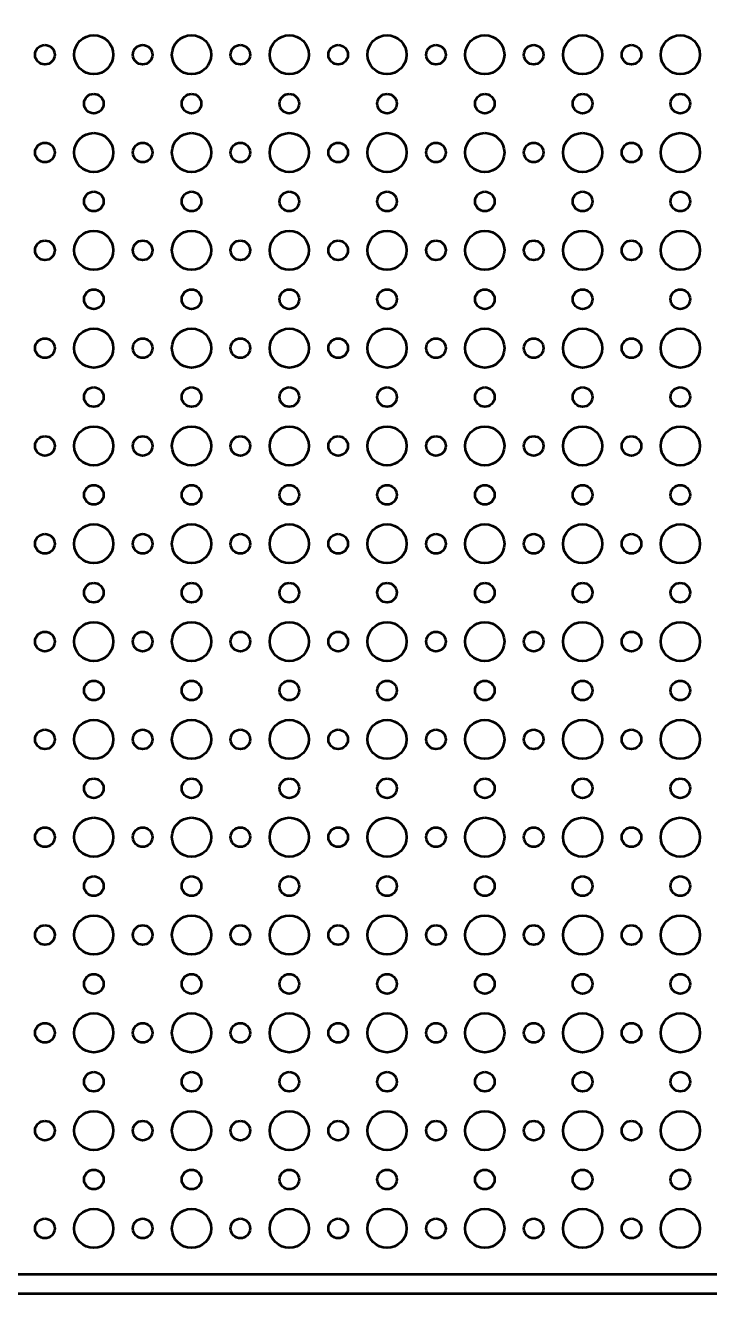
# Model space of a CAD drawing. Header units: centimetres. Extents: x -60 to 64, y -83 to 107.
# Drawn here: x -11.55 to -1.05, y 32 to 51.45 of the extents above; entities that cross this region are included whole.
import ezdxf

# ---------------------------------------------------------------- set-up
doc = ezdxf.new("R2010")
doc.units = ezdxf.units.CM
doc.header["$MEASUREMENT"] = 0
doc.layers.add('Layer 1', color=7, linetype='Continuous')

msp = doc.modelspace()

# ---------------------------------------------------------------- linework, layer by layer
at = {"layer": 'Layer 1', "color": 4, "lineweight": 53}
msp.add_lwpolyline([(-22, 32), (22, 32), (22, 76), (-22, 76), (-22, 32)], close=True, dxfattribs=at)
at = {"layer": 'Layer 1', "color": 6, "lineweight": 53}
for centre, major_axis in [((-10.49999, 50.99999), (0, 0.30001)), ((-8.99999, 50.99999), (0, 0.30001)), ((-7.49999, 50.99999), (0, 0.30001)), ((-5.99999, 50.99999), (0, 0.30001)), ((-4.49999, 50.99999), (0, 0.30001)), ((-2.99999, 50.99999), (0, 0.30001)), ((-1.49999, 50.99999), (0, 0.30001)), ((-11.25, 51), (0, 0.15)), ((-9.75, 51), (0, 0.15)), ((-8.25, 51), (0, 0.15)), ((-6.75, 51), (0, 0.15)), ((-5.25, 51), (0, 0.15)), ((-3.75, 51), (0, 0.15)), ((-2.25, 51), (0, 0.15)), ((-10.5, 50.25), (0, 0.15)), ((-9, 50.25), (0, 0.15)), ((-7.5, 50.25), (0, 0.15)), ((-6, 50.25), (0, 0.15)), ((-4.5, 50.25), (0, 0.15)), ((-3, 50.25), (0, 0.15)), ((-1.5, 50.25), (0, 0.15)), ((-10.49999, 49.49999), (0, 0.30001)), ((-8.99999, 49.49999), (0, 0.30001)), ((-7.49999, 49.49999), (0, 0.30001)), ((-5.99999, 49.49999), (0, 0.30001)), ((-4.49999, 49.49999), (0, 0.30001)), ((-2.99999, 49.49999), (0, 0.30001)), ((-1.49999, 49.49999), (0, 0.30001)), ((-11.25, 49.5), (0, 0.15)), ((-9.75, 49.5), (0, 0.15)), ((-8.25, 49.5), (0, 0.15)), ((-6.75, 49.5), (0, 0.15)), ((-5.25, 49.5), (0, 0.15)), ((-3.75, 49.5), (0, 0.15)), ((-2.25, 49.5), (0, 0.15)), ((-10.5, 48.75), (0, 0.15)), ((-9, 48.75), (0, 0.15)), ((-7.5, 48.75), (0, 0.15)), ((-6, 48.75), (0, 0.15)), ((-4.5, 48.75), (0, 0.15)), ((-3, 48.75), (0, 0.15)), ((-1.5, 48.75), (0, 0.15)), ((-10.49999, 47.99999), (0, 0.30001)), ((-8.99999, 47.99999), (0, 0.30001)), ((-7.49999, 47.99999), (0, 0.30001)), ((-5.99999, 47.99999), (0, 0.30001)), ((-4.49999, 47.99999), (0, 0.30001)), ((-2.99999, 47.99999), (0, 0.30001)), ((-1.49999, 47.99999), (0, 0.30001)), ((-11.25, 48), (0, 0.15)), ((-9.75, 48), (0, 0.15)), ((-8.25, 48), (0, 0.15)), ((-6.75, 48), (0, 0.15)), ((-5.25, 48), (0, 0.15)), ((-3.75, 48), (0, 0.15)), ((-2.25, 48), (0, 0.15)), ((-10.5, 47.25), (0, 0.15)), ((-9, 47.25), (0, 0.15)), ((-7.5, 47.25), (0, 0.15)), ((-6, 47.25), (0, 0.15)), ((-4.5, 47.25), (0, 0.15)), ((-3, 47.25), (0, 0.15)), ((-1.5, 47.25), (0, 0.15)), ((-10.49999, 46.49999), (0, 0.30001)), ((-8.99999, 46.49999), (0, 0.30001)), ((-7.49999, 46.49999), (0, 0.30001)), ((-5.99999, 46.49999), (0, 0.30001)), ((-4.49999, 46.49999), (0, 0.30001)), ((-2.99999, 46.49999), (0, 0.30001)), ((-1.49999, 46.49999), (0, 0.30001)), ((-11.25, 46.5), (0, 0.15)), ((-9.75, 46.5), (0, 0.15)), ((-8.25, 46.5), (0, 0.15)), ((-6.75, 46.5), (0, 0.15)), ((-5.25, 46.5), (0, 0.15)), ((-3.75, 46.5), (0, 0.15)), ((-2.25, 46.5), (0, 0.15)), ((-10.5, 45.75), (0, 0.15)), ((-9, 45.75), (0, 0.15)), ((-7.5, 45.75), (0, 0.15)), ((-6, 45.75), (0, 0.15)), ((-4.5, 45.75), (0, 0.15)), ((-3, 45.75), (0, 0.15)), ((-1.5, 45.75), (0, 0.15)), ((-11.25, 45), (0, 0.15)), ((-10.49999, 44.99999), (0, 0.30001)), ((-9.75, 45), (0, 0.15)), ((-8.99999, 44.99999), (0, 0.30001)), ((-8.25, 45), (0, 0.15)), ((-7.49999, 44.99999), (0, 0.30001)), ((-6.75, 45), (0, 0.15)), ((-5.99999, 44.99999), (0, 0.30001)), ((-5.25, 45), (0, 0.15)), ((-4.49999, 44.99999), (0, 0.30001)), ((-3.75, 45), (0, 0.15)), ((-2.99999, 44.99999), (0, 0.30001)), ((-2.25, 45), (0, 0.15)), ((-1.49999, 44.99999), (0, 0.30001)), ((-10.5, 44.25), (0, 0.15)), ((-9, 44.25), (0, 0.15)), ((-7.5, 44.25), (0, 0.15)), ((-6, 44.25), (0, 0.15)), ((-4.5, 44.25), (0, 0.15)), ((-3, 44.25), (0, 0.15)), ((-1.5, 44.25), (0, 0.15)), ((-10.49999, 43.49999), (0, 0.30001)), ((-8.99999, 43.49999), (0, 0.30001)), ((-7.49999, 43.49999), (0, 0.30001)), ((-5.99999, 43.49999), (0, 0.30001)), ((-4.49999, 43.49999), (0, 0.30001)), ((-2.99999, 43.49999), (0, 0.30001)), ((-1.49999, 43.49999), (0, 0.30001)), ((-11.25, 43.5), (0, 0.15)), ((-9.75, 43.5), (0, 0.15)), ((-8.25, 43.5), (0, 0.15)), ((-6.75, 43.5), (0, 0.15)), ((-5.25, 43.5), (0, 0.15)), ((-3.75, 43.5), (0, 0.15)), ((-2.25, 43.5), (0, 0.15)), ((-10.5, 42.75), (0, 0.15)), ((-9, 42.75), (0, 0.15)), ((-7.5, 42.75), (0, 0.15)), ((-6, 42.75), (0, 0.15)), ((-4.5, 42.75), (0, 0.15)), ((-3, 42.75), (0, 0.15)), ((-1.5, 42.75), (0, 0.15)), ((-10.49999, 41.99999), (0, 0.30001)), ((-8.99999, 41.99999), (0, 0.30001)), ((-7.49999, 41.99999), (0, 0.30001)), ((-5.99999, 41.99999), (0, 0.30001)), ((-4.49999, 41.99999), (0, 0.30001)), ((-2.99999, 41.99999), (0, 0.30001)), ((-1.49999, 41.99999), (0, 0.30001)), ((-11.25, 42), (0, 0.15)), ((-9.75, 42), (0, 0.15)), ((-8.25, 42), (0, 0.15)), ((-6.75, 42), (0, 0.15)), ((-5.25, 42), (0, 0.15)), ((-3.75, 42), (0, 0.15)), ((-2.25, 42), (0, 0.15)), ((-10.5, 41.25), (0, 0.15)), ((-9, 41.25), (0, 0.15)), ((-7.5, 41.25), (0, 0.15)), ((-6, 41.25), (0, 0.15)), ((-4.5, 41.25), (0, 0.15)), ((-3, 41.25), (0, 0.15)), ((-1.5, 41.25), (0, 0.15)), ((-10.49999, 40.49999), (0, 0.30001)), ((-8.99999, 40.49999), (0, 0.30001)), ((-7.49999, 40.49999), (0, 0.30001)), ((-5.99999, 40.49999), (0, 0.30001)), ((-4.49999, 40.49999), (0, 0.30001)), ((-2.99999, 40.49999), (0, 0.30001)), ((-1.49999, 40.49999), (0, 0.30001)), ((-11.25, 40.5), (0, 0.15)), ((-9.75, 40.5), (0, 0.15)), ((-8.25, 40.5), (0, 0.15)), ((-6.75, 40.5), (0, 0.15)), ((-5.25, 40.5), (0, 0.15)), ((-3.75, 40.5), (0, 0.15)), ((-2.25, 40.5), (0, 0.15)), ((-10.5, 39.75), (0, 0.15)), ((-9, 39.75), (0, 0.15)), ((-7.5, 39.75), (0, 0.15)), ((-6, 39.75), (0, 0.15)), ((-4.5, 39.75), (0, 0.15)), ((-3, 39.75), (0, 0.15)), ((-1.5, 39.75), (0, 0.15)), ((-10.49999, 38.99999), (0, 0.30001)), ((-8.99999, 38.99999), (0, 0.30001)), ((-7.49999, 38.99999), (0, 0.30001)), ((-5.99999, 38.99999), (0, 0.30001)), ((-4.49999, 38.99999), (0, 0.30001)), ((-2.99999, 38.99999), (0, 0.30001)), ((-1.49999, 38.99999), (0, 0.30001)), ((-11.25, 39), (0, 0.15)), ((-9.75, 39), (0, 0.15)), ((-8.25, 39), (0, 0.15)), ((-6.75, 39), (0, 0.15)), ((-5.25, 39), (0, 0.15)), ((-3.75, 39), (0, 0.15)), ((-2.25, 39), (0, 0.15)), ((-10.5, 38.25), (0, 0.15)), ((-9, 38.25), (0, 0.15)), ((-7.5, 38.25), (0, 0.15)), ((-6, 38.25), (0, 0.15)), ((-4.5, 38.25), (0, 0.15)), ((-3, 38.25), (0, 0.15)), ((-1.5, 38.25), (0, 0.15)), ((-10.49999, 37.49999), (0, 0.30001)), ((-8.99999, 37.49999), (0, 0.30001)), ((-7.49999, 37.49999), (0, 0.30001)), ((-5.99999, 37.49999), (0, 0.30001)), ((-4.49999, 37.49999), (0, 0.30001)), ((-2.99999, 37.49999), (0, 0.30001)), ((-1.49999, 37.49999), (0, 0.30001)), ((-11.25, 37.5), (0, 0.15)), ((-9.75, 37.5), (0, 0.15)), ((-8.25, 37.5), (0, 0.15)), ((-6.75, 37.5), (0, 0.15)), ((-5.25, 37.5), (0, 0.15)), ((-3.75, 37.5), (0, 0.15)), ((-2.25, 37.5), (0, 0.15)), ((-10.5, 36.75), (0, 0.15)), ((-9, 36.75), (0, 0.15)), ((-7.5, 36.75), (0, 0.15)), ((-6, 36.75), (0, 0.15)), ((-4.5, 36.75), (0, 0.15)), ((-3, 36.75), (0, 0.15)), ((-1.5, 36.75), (0, 0.15)), ((-10.49999, 35.99999), (0, 0.30001)), ((-8.99999, 35.99999), (0, 0.30001)), ((-7.49999, 35.99999), (0, 0.30001)), ((-5.99999, 35.99999), (0, 0.30001)), ((-4.49999, 35.99999), (0, 0.30001)), ((-2.99999, 35.99999), (0, 0.30001)), ((-1.49999, 35.99999), (0, 0.30001)), ((-11.25, 36), (0, 0.15)), ((-9.75, 36), (0, 0.15)), ((-8.25, 36), (0, 0.15)), ((-6.75, 36), (0, 0.15)), ((-5.25, 36), (0, 0.15)), ((-3.75, 36), (0, 0.15)), ((-2.25, 36), (0, 0.15)), ((-10.5, 35.25), (0, 0.15)), ((-9, 35.25), (0, 0.15)), ((-7.5, 35.25), (0, 0.15)), ((-6, 35.25), (0, 0.15)), ((-4.5, 35.25), (0, 0.15)), ((-3, 35.25), (0, 0.15)), ((-1.5, 35.25), (0, 0.15)), ((-11.25, 34.5), (0, 0.15)), ((-10.49999, 34.49999), (0, 0.30001)), ((-9.75, 34.5), (0, 0.15)), ((-8.99999, 34.49999), (0, 0.30001)), ((-8.25, 34.5), (0, 0.15)), ((-7.49999, 34.49999), (0, 0.30001)), ((-6.75, 34.5), (0, 0.15)), ((-5.99999, 34.49999), (0, 0.30001)), ((-5.25, 34.5), (0, 0.15)), ((-4.49999, 34.49999), (0, 0.30001)), ((-3.75, 34.5), (0, 0.15)), ((-2.99999, 34.49999), (0, 0.30001)), ((-2.25, 34.5), (0, 0.15)), ((-1.49999, 34.49999), (0, 0.30001)), ((-10.5, 33.75), (0, 0.15)), ((-9, 33.75), (0, 0.15)), ((-7.5, 33.75), (0, 0.15)), ((-6, 33.75), (0, 0.15)), ((-4.5, 33.75), (0, 0.15)), ((-3, 33.75), (0, 0.15)), ((-1.5, 33.75), (0, 0.15)), ((-10.49999, 32.99999), (0, 0.30001)), ((-8.99999, 32.99999), (0, 0.30001)), ((-7.49999, 32.99999), (0, 0.30001)), ((-5.99999, 32.99999), (0, 0.30001)), ((-4.49999, 32.99999), (0, 0.30001)), ((-2.99999, 32.99999), (0, 0.30001)), ((-1.49999, 32.99999), (0, 0.30001)), ((-11.25, 33), (0, 0.15)), ((-9.75, 33), (0, 0.15)), ((-8.25, 33), (0, 0.15)), ((-6.75, 33), (0, 0.15)), ((-5.25, 33), (0, 0.15)), ((-3.75, 33), (0, 0.15)), ((-2.25, 33), (0, 0.15))]:
    msp.add_ellipse(centre, major_axis=major_axis, ratio=1, dxfattribs=at)
msp.add_open_spline([(-21.7, 32.8), (-21.7, 32.8), (-21.7, 75.2), (-21.7, 75.2), (-21.7, 75.2), (-21.7, 75.47614), (-21.47614, 75.7), (-21.2, 75.7), (-21.2, 75.7), (-21.2, 75.7), (21.2, 75.7), (21.2, 75.7), (21.2, 75.7), (21.47614, 75.7), (21.7, 75.47614), (21.7, 75.2), (21.7, 75.2), (21.7, 75.2), (21.7, 32.8), (21.7, 32.8), (21.7, 32.8), (21.7, 32.52386), (21.47614, 32.3), (21.2, 32.3), (21.2, 32.3), (21.2, 32.3), (-21.2, 32.3), (-21.2, 32.3), (-21.2, 32.3), (-21.47614, 32.3), (-21.7, 32.52386), (-21.7, 32.8)], degree=3, knots=[0, 0, 0, 0, 0.11111111, 0.11111111, 0.11111111, 0.11111111, 0.22222222, 0.22222222, 0.22222222, 0.22222222, 0.33333333, 0.33333333, 0.33333333, 0.33333333, 0.44444444, 0.44444444, 0.44444444, 0.44444444, 0.55555556, 0.55555556, 0.55555556, 0.55555556, 0.66666667, 0.66666667, 0.66666667, 0.66666667, 0.77777778, 0.77777778, 0.77777778, 0.77777778, 1, 1, 1, 1], dxfattribs=at)

doc.saveas('drawing.dxf')
